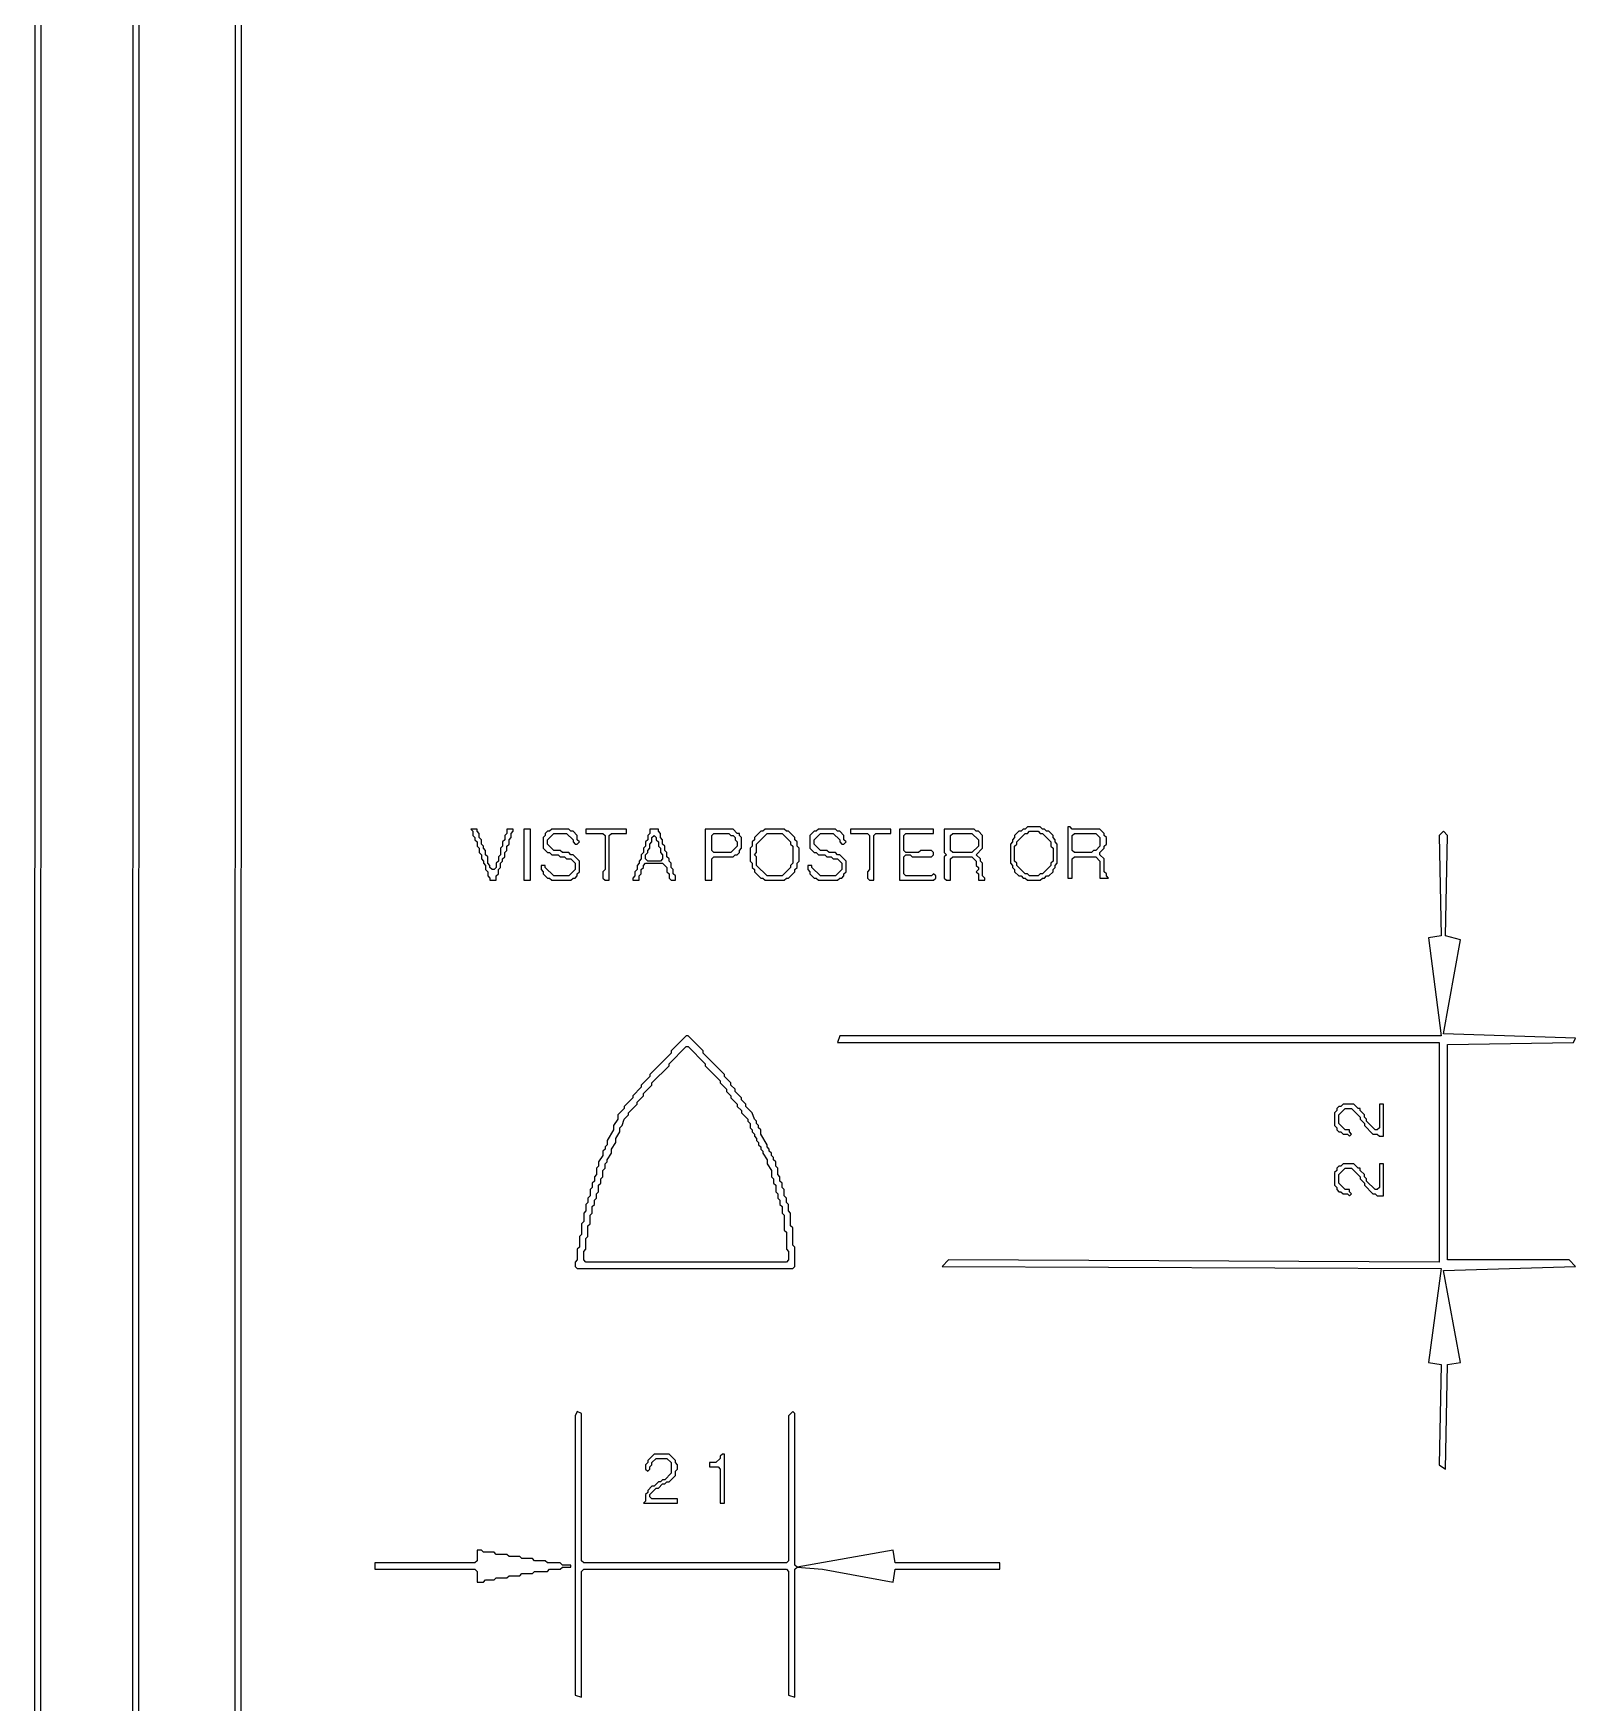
# Model space of a CAD drawing. Extents: x 17 to 323, y -435 to -5.
# Drawn here: x 16.9 to 89.2, y -241.2 to -162.9 of the extents above; entities that cross this region are included whole.
import ezdxf

# ---------------------------------------------------------------- set-up
doc = ezdxf.new("R2010")
doc.units = 0

msp = doc.modelspace()

# ---------------------------------------------------------------- linework, layer by layer
at = {"layer": 'CONTOURS'}
for p, q in [((17, -4.7), (16.9, -434.9)), ((17.2, -434.5), (17.3, -5)), ((21.6, -9.4), (21.5, -430.1)), ((21.8, -429.8), (21.9, -9.7)), ((26.4, -14.2), (26.3, -425.4)), ((26.6, -425), (26.7, -14.5)), ((37.4, -200.2), (37.5, -200.3)), ((37.7, -200.2), (37.4, -200.2)), ((37.5, -200.3), (37.5, -200.5)), ((37.7, -200.3), (37.7, -200.2)), ((37.8, -200.4), (37.7, -200.3)), ((39.4, -200.2), (39.1, -200.2)), ((39.1, -200.2), (39.1, -200.4)), ((39.3, -200.4), (39.4, -200.3)), ((39.4, -200.3), (39.4, -200.2)), ((39.9, -200.2), (39.9, -202.6)), ((40.2, -200.2), (39.9, -200.2)), ((40.2, -202.6), (40.2, -200.2)), ((41, -200.3), (40.9, -200.4)), ((41.1, -200.3), (41, -200.3)), ((41.2, -200.2), (41.1, -200.3)), ((42, -200.2), (41.2, -200.2)), ((42.1, -200.3), (42, -200.2)), ((42.2, -200.3), (42.1, -200.3)), ((42.4, -200.5), (42.2, -200.3)), ((42.8, -200.2), (42.8, -200.4)), ((44.7, -200.2), (42.8, -200.2)), ((44.7, -200.4), (44.7, -200.2)), ((45.8, -200.2), (45.8, -200.4)), ((46.2, -200.2), (45.8, -200.2)), ((46.2, -200.3), (46.2, -200.2)), ((46.3, -200.4), (46.2, -200.3)), ((49.7, -200.2), (48.4, -200.2)), ((48.4, -200.2), (48.4, -202.6)), ((49.9, -200.4), (49.7, -200.2)), ((51, -200.3), (50.7, -200.6)), ((51.1, -200.3), (51, -200.3)), ((51.2, -200.2), (51.1, -200.3)), ((52.1, -200.2), (51.2, -200.2)), ((52.2, -200.3), (52.1, -200.2)), ((52.3, -200.3), (52.2, -200.3)), ((52.6, -200.6), (52.3, -200.3)), ((53.5, -200.3), (53.3, -200.5)), ((53.6, -200.3), (53.5, -200.3)), ((53.7, -200.2), (53.6, -200.3)), ((54.5, -200.2), (53.7, -200.2)), ((54.6, -200.3), (54.5, -200.2)), ((54.7, -200.3), (54.6, -200.3)), ((54.9, -200.5), (54.7, -200.3)), ((55.2, -200.2), (55.2, -200.4)), ((57.1, -200.2), (55.2, -200.2)), ((57.1, -200.4), (57.1, -200.2)), ((57.5, -200.2), (57.5, -202.6)), ((59.1, -200.2), (57.5, -200.2)), ((59.1, -200.4), (59.1, -200.2)), ((59.6, -200.2), (59.6, -201.3)), ((61, -200.2), (59.6, -200.2)), ((61.1, -200.3), (61, -200.2)), ((61.2, -200.3), (61.1, -200.3)), ((61.4, -200.5), (61.2, -200.3)), ((63.1, -200.3), (62.9, -200.5)), ((63.2, -200.3), (63.1, -200.3)), ((63.3, -200.2), (63.2, -200.3)), ((63.4, -200.2), (63.3, -200.2)), ((63.5, -200.1), (63.4, -200.2)), ((64.1, -200.1), (63.5, -200.1)), ((63.5, -200.4), (63.6, -200.3)), ((63.6, -200.3), (64, -200.3)), ((64, -200.3), (64.1, -200.4)), ((64.2, -200.2), (64.1, -200.1)), ((64.3, -200.2), (64.2, -200.2)), ((64.4, -200.3), (64.3, -200.2)), ((64.5, -200.3), (64.4, -200.3)), ((64.7, -200.5), (64.5, -200.3)), ((65.4, -200.1), (65.4, -202.5)), ((65.5, -200.1), (65.4, -200.1)), ((65.6, -200.2), (65.5, -200.1)), ((66.9, -200.2), (65.6, -200.2)), ((67.1, -200.4), (66.9, -200.2)), ((83, -200.3), (82.8, -200.5)), ((83.2, -200.5), (83, -200.3)), ((37.5, -200.5), (37.6, -200.6)), ((37.6, -200.6), (37.6, -200.7)), ((37.6, -200.7), (37.7, -200.8)), ((37.7, -200.8), (37.7, -201)), ((37.7, -201), (37.8, -201.1)), ((37.8, -200.6), (37.8, -200.4)), ((37.9, -200.7), (37.8, -200.6)), ((37.8, -201.1), (37.8, -201.3)), ((37.9, -200.9), (37.9, -200.7)), ((38, -201), (37.9, -200.9)), ((38, -201.1), (38, -201)), ((38.1, -201.2), (38, -201.1)), ((38.9, -201), (38.8, -201.1)), ((38.8, -201.1), (38.8, -201.4)), ((39, -200.7), (38.9, -200.8)), ((38.9, -200.8), (38.9, -201)), ((39.1, -200.4), (39, -200.5)), ((39, -200.5), (39, -200.7)), ((39.1, -201), (39.2, -200.9)), ((39.1, -201.2), (39.1, -201)), ((39.2, -200.7), (39.3, -200.6)), ((39.2, -200.9), (39.2, -200.7)), ((39.3, -200.6), (39.3, -200.4)), ((40.9, -200.5), (40.8, -200.6)), ((40.8, -200.6), (40.8, -201.1)), ((40.8, -201.1), (41, -201.3)), ((40.9, -200.4), (40.9, -200.5)), ((41, -200.7), (41.3, -200.4)), ((41, -200.9), (41, -200.7)), ((41.3, -201.2), (41, -200.9)), ((41.3, -200.4), (41.9, -200.4)), ((41.9, -200.4), (42.2, -200.7)), ((42.2, -200.7), (42.2, -200.8)), ((42.2, -200.8), (42.3, -200.9)), ((42.3, -200.9), (42.4, -200.9)), ((42.4, -200.7), (42.4, -200.5)), ((42.5, -200.8), (42.4, -200.7)), ((42.4, -200.9), (42.5, -200.8)), ((42.8, -200.4), (43.6, -200.4)), ((43.6, -200.4), (43.7, -200.5)), ((43.7, -200.5), (43.7, -202.1)), ((43.9, -200.5), (44, -200.4)), ((43.9, -202.6), (43.9, -200.5)), ((44, -200.4), (44.7, -200.4)), ((45.6, -201), (45.5, -201.1)), ((45.5, -201.1), (45.5, -201.3)), ((45.7, -200.7), (45.6, -200.8)), ((45.6, -200.8), (45.6, -201)), ((45.8, -200.4), (45.7, -200.5)), ((45.7, -200.5), (45.7, -200.7)), ((45.7, -201.2), (45.8, -201.1)), ((45.8, -200.9), (45.9, -200.8)), ((45.8, -201.1), (45.8, -200.9)), ((45.9, -200.6), (46, -200.5)), ((45.9, -200.8), (45.9, -200.6)), ((46, -200.5), (46.1, -200.6)), ((46.1, -200.6), (46.1, -200.7)), ((46.1, -200.7), (46.2, -200.8)), ((46.2, -200.8), (46.2, -201)), ((46.2, -201), (46.3, -201.1)), ((46.3, -200.6), (46.3, -200.4)), ((46.4, -200.7), (46.3, -200.6)), ((46.3, -201.1), (46.3, -201.3)), ((46.4, -200.9), (46.4, -200.7)), ((46.5, -201), (46.4, -200.9)), ((46.5, -201.2), (46.5, -201)), ((48.7, -200.5), (48.8, -200.4)), ((48.7, -201.2), (48.7, -200.5)), ((48.8, -200.4), (49.5, -200.4)), ((49.5, -200.4), (49.6, -200.5)), ((49.6, -200.5), (49.7, -200.5)), ((49.9, -201), (49.6, -201.3)), ((49.7, -200.5), (49.8, -200.6)), ((49.8, -200.6), (49.8, -200.7)), ((49.8, -200.7), (49.9, -200.8)), ((50, -200.4), (49.9, -200.4)), ((49.9, -200.8), (49.9, -201)), ((50, -200.5), (50, -200.4)), ((50.1, -200.6), (50, -200.5)), ((50, -201.2), (50.1, -201.1)), ((50.1, -201.1), (50.1, -200.6)), ((50.6, -201), (50.5, -201.1)), ((50.5, -201.1), (50.5, -201.7)), ((50.7, -200.7), (50.6, -200.8)), ((50.6, -200.8), (50.6, -201)), ((50.7, -200.6), (50.7, -200.7)), ((50.8, -200.9), (51.3, -200.4)), ((50.8, -201.3), (50.8, -200.9)), ((51.3, -200.4), (52, -200.4)), ((52, -200.4), (52.4, -200.8)), ((52.4, -200.8), (52.4, -200.9)), ((52.4, -200.9), (52.5, -201)), ((52.5, -201), (52.5, -201.8)), ((52.6, -200.7), (52.6, -200.6)), ((52.7, -200.8), (52.6, -200.7)), ((52.7, -201), (52.7, -200.8)), ((52.8, -201.1), (52.7, -201)), ((52.8, -201.7), (52.8, -201.1)), ((53.3, -200.5), (53.3, -201.1)), ((53.3, -201.1), (53.5, -201.3)), ((53.5, -200.7), (53.8, -200.4)), ((53.5, -200.9), (53.5, -200.7)), ((53.8, -201.2), (53.5, -200.9)), ((53.8, -200.4), (54.4, -200.4)), ((54.4, -200.4), (54.7, -200.7)), ((54.7, -200.7), (54.7, -200.8)), ((54.7, -200.8), (54.8, -200.9)), ((54.8, -200.9), (54.9, -200.9)), ((54.9, -200.7), (54.9, -200.5)), ((55, -200.8), (54.9, -200.7)), ((54.9, -200.9), (55, -200.8)), ((55.2, -200.4), (56, -200.4)), ((56, -200.4), (56.1, -200.5)), ((56.1, -200.5), (56.1, -202.1)), ((56.3, -200.5), (56.4, -200.4)), ((56.3, -202.6), (56.3, -200.5)), ((56.4, -200.4), (57.1, -200.4)), ((57.7, -200.5), (57.8, -200.4)), ((57.7, -201.2), (57.7, -200.5)), ((57.8, -200.4), (59.1, -200.4)), ((59.9, -200.5), (60, -200.4)), ((59.9, -201.2), (59.9, -200.5)), ((60, -200.4), (60.9, -200.4)), ((60.9, -200.4), (61.2, -200.7)), ((61.2, -201), (60.9, -201.3)), ((61.1, -201.4), (61.4, -201.1)), ((61.2, -200.7), (61.2, -201)), ((61.4, -201.1), (61.4, -200.5)), ((62.8, -200.8), (62.7, -200.9)), ((62.7, -200.9), (62.7, -201.8)), ((62.9, -200.6), (62.8, -200.7)), ((62.8, -200.7), (62.8, -200.8)), ((62.9, -200.5), (62.9, -200.6)), ((62.9, -201), (63, -200.9)), ((62.9, -201.7), (62.9, -201)), ((63, -200.8), (63.4, -200.4)), ((63, -200.9), (63, -200.8)), ((63.4, -200.4), (63.5, -200.4)), ((64.1, -200.4), (64.2, -200.4)), ((64.2, -200.4), (64.6, -200.8)), ((64.6, -200.8), (64.6, -201)), ((64.6, -201), (64.7, -201.1)), ((64.7, -200.6), (64.7, -200.5)), ((64.8, -200.7), (64.7, -200.6)), ((64.7, -201.1), (64.7, -201.7)), ((64.8, -200.8), (64.8, -200.7)), ((64.9, -200.9), (64.8, -200.8)), ((64.9, -201.8), (64.9, -200.9)), ((65.6, -200.5), (65.7, -200.4)), ((65.6, -201.2), (65.6, -200.5)), ((65.7, -200.4), (66.7, -200.4)), ((66.7, -200.4), (66.9, -200.6)), ((66.9, -201), (66.7, -201.2)), ((66.9, -200.6), (66.9, -201)), ((66.9, -201.3), (67.1, -201.1)), ((67.1, -200.5), (67.1, -200.4)), ((67.2, -200.6), (67.1, -200.5)), ((67.1, -201), (67.2, -200.9)), ((67.1, -201.1), (67.1, -201)), ((67.2, -200.9), (67.2, -200.6)), ((82.8, -200.5), (82.9, -205.2)), ((83.1, -205.2), (83.2, -200.5)), ((37.8, -201.3), (37.9, -201.4)), ((37.9, -201.4), (37.9, -201.6)), ((37.9, -201.6), (38, -201.7)), ((38, -201.7), (38, -201.8)), ((38, -201.8), (38.1, -201.9)), ((38.1, -201.4), (38.1, -201.2)), ((38.2, -201.5), (38.1, -201.4)), ((38.2, -201.8), (38.2, -201.5)), ((38.3, -201.9), (38.2, -201.8)), ((38.7, -201.7), (38.6, -201.8)), ((38.6, -201.8), (38.6, -202)), ((38.8, -201.4), (38.7, -201.5)), ((38.7, -201.5), (38.7, -201.7)), ((38.8, -201.8), (38.9, -201.7)), ((38.8, -202), (38.8, -201.8)), ((38.9, -201.6), (39, -201.5)), ((38.9, -201.7), (38.9, -201.6)), ((39, -201.3), (39.1, -201.2)), ((39, -201.5), (39, -201.3)), ((41, -201.3), (41.1, -201.3)), ((41.1, -201.3), (41.2, -201.4)), ((41.2, -201.4), (41.5, -201.4)), ((41.6, -201.2), (41.3, -201.2)), ((41.5, -201.4), (41.6, -201.5)), ((41.7, -201.3), (41.6, -201.2)), ((41.6, -201.5), (41.8, -201.5)), ((42, -201.3), (41.7, -201.3)), ((41.8, -201.5), (41.9, -201.6)), ((41.9, -201.6), (42.1, -201.6)), ((42.1, -201.4), (42, -201.3)), ((42.2, -201.4), (42.1, -201.4)), ((42.1, -201.6), (42.3, -201.8)), ((42.5, -201.7), (42.2, -201.4)), ((42.3, -201.8), (42.3, -202.1)), ((42.5, -202.2), (42.5, -201.7)), ((45.3, -201.8), (45.2, -201.9)), ((45.4, -201.6), (45.3, -201.7)), ((45.3, -201.7), (45.3, -201.8)), ((45.5, -201.3), (45.4, -201.4)), ((45.4, -201.4), (45.4, -201.6)), ((45.5, -201.9), (45.6, -201.8)), ((45.6, -201.4), (45.7, -201.3)), ((45.6, -201.6), (45.6, -201.4)), ((45.7, -201.7), (45.6, -201.6)), ((45.6, -201.8), (46.4, -201.8)), ((45.7, -201.3), (45.7, -201.2)), ((46.3, -201.7), (45.7, -201.7)), ((46.3, -201.3), (46.4, -201.4)), ((46.4, -201.6), (46.3, -201.7)), ((46.4, -201.4), (46.4, -201.6)), ((46.4, -201.8), (46.6, -202)), ((46.6, -201.3), (46.5, -201.2)), ((46.6, -201.5), (46.6, -201.3)), ((46.7, -201.6), (46.6, -201.5)), ((46.7, -201.7), (46.7, -201.6)), ((46.8, -201.8), (46.7, -201.7)), ((46.8, -202), (46.8, -201.8)), ((48.8, -201.3), (48.7, -201.2)), ((48.7, -201.6), (48.8, -201.5)), ((48.7, -202.6), (48.7, -201.6)), ((49.6, -201.3), (48.8, -201.3)), ((48.8, -201.5), (49.7, -201.5)), ((49.7, -201.5), (49.8, -201.4)), ((49.8, -201.4), (49.9, -201.4)), ((49.9, -201.4), (50, -201.3)), ((50, -201.3), (50, -201.2)), ((50.5, -201.7), (50.6, -201.8)), ((50.6, -201.8), (50.6, -202)), ((50.7, -201.4), (50.8, -201.3)), ((50.8, -201.5), (50.7, -201.4)), ((50.8, -201.9), (50.8, -201.5)), ((52.5, -201.8), (52.4, -201.9)), ((52.7, -201.8), (52.8, -201.7)), ((52.7, -202), (52.7, -201.8)), ((53.5, -201.3), (53.6, -201.3)), ((53.6, -201.3), (53.7, -201.4)), ((53.7, -201.4), (54, -201.4)), ((54.1, -201.2), (53.8, -201.2)), ((54, -201.4), (54.1, -201.5)), ((54.2, -201.3), (54.1, -201.2)), ((54.1, -201.5), (54.3, -201.5)), ((54.5, -201.3), (54.2, -201.3)), ((54.3, -201.5), (54.4, -201.6)), ((54.4, -201.6), (54.6, -201.6)), ((54.6, -201.4), (54.5, -201.3)), ((54.7, -201.4), (54.6, -201.4)), ((54.6, -201.6), (54.8, -201.8)), ((55, -201.7), (54.7, -201.4)), ((54.8, -201.8), (54.8, -202.1)), ((55, -202.2), (55, -201.7)), ((57.8, -201.3), (57.7, -201.2)), ((57.7, -201.5), (57.8, -201.4)), ((57.7, -202.3), (57.7, -201.5)), ((58.4, -201.3), (57.8, -201.3)), ((57.8, -201.4), (58, -201.4)), ((58, -201.4), (58.1, -201.5)), ((58.1, -201.5), (59, -201.5)), ((58.5, -201.2), (58.4, -201.3)), ((59, -201.2), (58.5, -201.2)), ((59.1, -201.3), (59, -201.2)), ((59, -201.5), (59.1, -201.4)), ((59.1, -201.4), (59.1, -201.3)), ((59.6, -201.3), (59.7, -201.4)), ((59.7, -201.4), (59.6, -201.5)), ((59.6, -201.5), (59.6, -202.5)), ((60, -201.3), (59.9, -201.2)), ((59.9, -201.6), (60, -201.5)), ((59.9, -202.6), (59.9, -201.6)), ((60.9, -201.3), (60, -201.3)), ((60, -201.5), (60.9, -201.5)), ((60.9, -201.5), (61.1, -201.7)), ((61.3, -201.6), (61.1, -201.4)), ((61.1, -201.7), (61.1, -201.9)), ((61.3, -201.7), (61.3, -201.6)), ((61.4, -201.8), (61.3, -201.7)), ((61.4, -202.4), (61.4, -201.8)), ((62.7, -201.8), (62.8, -201.9)), ((63, -201.8), (62.9, -201.7)), ((63, -201.9), (63, -201.8)), ((64.7, -201.7), (64.6, -201.8)), ((64.6, -201.8), (64.6, -201.9)), ((64.8, -201.9), (64.9, -201.8)), ((65.7, -201.3), (65.6, -201.2)), ((65.6, -201.6), (65.7, -201.5)), ((65.6, -202.5), (65.6, -201.6)), ((66.5, -201.3), (65.7, -201.3)), ((65.7, -201.5), (66.7, -201.5)), ((66.6, -201.2), (66.5, -201.3)), ((66.7, -201.2), (66.6, -201.2)), ((66.7, -201.5), (66.9, -201.7)), ((66.9, -201.4), (66.9, -201.3)), ((67.1, -201.6), (66.9, -201.4)), ((66.9, -201.7), (66.9, -202.5)), ((67.1, -202.2), (67.1, -201.6)), ((38.1, -201.9), (38.1, -202.1)), ((38.1, -202.1), (38.2, -202.2)), ((38.2, -202.2), (38.2, -202.4)), ((38.2, -202.4), (38.3, -202.5)), ((38.3, -202), (38.3, -201.9)), ((38.4, -202.1), (38.3, -202)), ((38.3, -202.5), (38.3, -202.6)), ((38.3, -202.6), (38.6, -202.6)), ((38.5, -202.1), (38.4, -202.1)), ((38.6, -202), (38.5, -202.1)), ((38.6, -202.4), (38.7, -202.3)), ((38.6, -202.6), (38.6, -202.4)), ((38.7, -202.1), (38.8, -202)), ((38.7, -202.3), (38.7, -202.1)), ((39.9, -202.6), (40.2, -202.6)), ((40.9, -201.9), (40.7, -201.9)), ((40.7, -201.9), (40.7, -202.1)), ((40.7, -202.1), (40.8, -202.2)), ((40.8, -202.2), (40.8, -202.3)), ((40.8, -202.3), (41, -202.5)), ((40.9, -202), (40.9, -201.9)), ((41.3, -202.4), (40.9, -202)), ((41, -202.5), (41.1, -202.5)), ((41.1, -202.5), (41.2, -202.6)), ((41.2, -202.6), (42.1, -202.6)), ((42, -202.4), (41.3, -202.4)), ((42.3, -202.1), (42, -202.4)), ((42.1, -202.6), (42.2, -202.5)), ((42.2, -202.5), (42.3, -202.5)), ((42.3, -202.5), (42.4, -202.4)), ((42.4, -202.3), (42.5, -202.2)), ((42.4, -202.4), (42.4, -202.3)), ((43.7, -202.1), (43.6, -202.2)), ((43.6, -202.2), (43.6, -202.5)), ((43.6, -202.5), (43.7, -202.6)), ((43.7, -202.6), (43.9, -202.6)), ((45.1, -202.4), (45, -202.5)), ((45, -202.5), (45, -202.6)), ((45, -202.6), (45.3, -202.6)), ((45.2, -202.1), (45.1, -202.2)), ((45.1, -202.2), (45.1, -202.4)), ((45.2, -201.9), (45.2, -202.1)), ((45.3, -202.4), (45.4, -202.3)), ((45.3, -202.6), (45.3, -202.4)), ((45.4, -202.1), (45.5, -202)), ((45.4, -202.3), (45.4, -202.1)), ((45.5, -202), (45.5, -201.9)), ((46.6, -202), (46.6, -202.2)), ((46.6, -202.2), (46.7, -202.3)), ((46.7, -202.3), (46.7, -202.5)), ((46.7, -202.5), (46.8, -202.6)), ((46.9, -202.1), (46.8, -202)), ((46.8, -202.6), (47, -202.6)), ((46.9, -202.3), (46.9, -202.1)), ((47, -202.4), (46.9, -202.3)), ((47, -202.6), (47, -202.4)), ((48.4, -202.6), (48.7, -202.6)), ((50.6, -202), (50.7, -202.1)), ((50.7, -202.1), (50.7, -202.2)), ((50.7, -202.2), (51, -202.5)), ((51.3, -202.4), (50.8, -201.9)), ((51, -202.5), (51.1, -202.5)), ((51.1, -202.5), (51.2, -202.6)), ((51.2, -202.6), (52.1, -202.6)), ((52, -202.4), (51.3, -202.4)), ((52.4, -202), (52, -202.4)), ((52.1, -202.6), (52.2, -202.5)), ((52.2, -202.5), (52.3, -202.5)), ((52.3, -202.5), (52.6, -202.2)), ((52.4, -201.9), (52.4, -202)), ((52.6, -202.1), (52.7, -202)), ((52.6, -202.2), (52.6, -202.1)), ((53.4, -201.9), (53.2, -201.9)), ((53.2, -201.9), (53.2, -202.1)), ((53.2, -202.1), (53.3, -202.2)), ((53.3, -202.2), (53.3, -202.3)), ((53.3, -202.3), (53.5, -202.5)), ((53.4, -202), (53.4, -201.9)), ((53.8, -202.4), (53.4, -202)), ((53.5, -202.5), (53.6, -202.5)), ((53.6, -202.5), (53.7, -202.6)), ((53.7, -202.6), (54.6, -202.6)), ((54.5, -202.4), (53.8, -202.4)), ((54.8, -202.1), (54.5, -202.4)), ((54.6, -202.6), (54.7, -202.5)), ((54.7, -202.5), (54.8, -202.5)), ((54.8, -202.5), (54.9, -202.4)), ((54.9, -202.3), (55, -202.2)), ((54.9, -202.4), (54.9, -202.3)), ((56.1, -202.1), (56, -202.2)), ((56, -202.2), (56, -202.5)), ((56, -202.5), (56.1, -202.6)), ((56.1, -202.6), (56.3, -202.6)), ((57.5, -202.6), (59.1, -202.6)), ((57.8, -202.4), (57.7, -202.3)), ((59, -202.4), (57.8, -202.4)), ((59.1, -202.3), (59, -202.4)), ((59.2, -202.4), (59.1, -202.3)), ((59.1, -202.6), (59.2, -202.5)), ((59.2, -202.5), (59.2, -202.4)), ((59.6, -202.5), (59.7, -202.6)), ((59.7, -202.6), (59.9, -202.6)), ((61.1, -201.9), (61.2, -202)), ((61.2, -202.1), (61.1, -202.2)), ((61.1, -202.2), (61.2, -202.3)), ((61.2, -202), (61.2, -202.1)), ((61.2, -202.3), (61.2, -202.6)), ((61.2, -202.6), (61.5, -202.6)), ((61.5, -202.5), (61.4, -202.4)), ((61.5, -202.6), (61.5, -202.5)), ((62.8, -201.9), (62.8, -202)), ((62.8, -202), (62.9, -202.1)), ((62.9, -202.1), (62.9, -202.2)), ((62.9, -202.2), (63.1, -202.4)), ((63.4, -202.3), (63, -201.9)), ((63.1, -202.4), (63.2, -202.4)), ((63.2, -202.4), (63.3, -202.5)), ((63.3, -202.5), (63.4, -202.5)), ((63.5, -202.3), (63.4, -202.3)), ((63.4, -202.5), (63.5, -202.6)), ((63.6, -202.4), (63.5, -202.3)), ((63.5, -202.6), (64.1, -202.6)), ((64, -202.4), (63.6, -202.4)), ((64.1, -202.3), (64, -202.4)), ((64.2, -202.3), (64.1, -202.3)), ((64.1, -202.6), (64.2, -202.5)), ((64.6, -201.9), (64.2, -202.3)), ((64.2, -202.5), (64.3, -202.5)), ((64.3, -202.5), (64.4, -202.4)), ((64.4, -202.4), (64.5, -202.4)), ((64.5, -202.4), (64.7, -202.2)), ((64.7, -202.1), (64.8, -202)), ((64.7, -202.2), (64.7, -202.1)), ((64.8, -202), (64.8, -201.9)), ((65.4, -202.5), (65.6, -202.5)), ((66.9, -202.5), (67.3, -202.5)), ((67.2, -202.3), (67.1, -202.2)), ((67.2, -202.4), (67.2, -202.3)), ((67.3, -202.5), (67.2, -202.4)), ((82.9, -205.2), (82.3, -205.3)), ((82.3, -205.3), (82.9, -209.9)), ((83, -209.8), (83.8, -205.4)), ((83.8, -205.4), (83.1, -205.2)), ((46.7, -211.2), (47.5, -210.4)), ((47.5, -209.9), (46.8, -210.6)), ((47.6, -209.9), (47.5, -209.9)), ((47.5, -210.4), (47.6, -210.4)), ((48.3, -210.6), (47.6, -209.9)), ((47.6, -210.4), (48.4, -211.2)), ((54.7, -209.9), (54.6, -210.2)), ((54.6, -210.2), (82.8, -210.2)), ((82.9, -209.9), (54.7, -209.9)), ((82.8, -210.2), (82.8, -220.5)), ((89.2, -210), (83, -209.8)), ((83.2, -210.3), (89.1, -210.2)), ((83.2, -220.4), (83.2, -210.3)), ((89.1, -210.2), (89.2, -210)), ((46.8, -210.7), (45.8, -211.7)), ((46.7, -211.3), (46.7, -211.2)), ((46.8, -210.6), (46.8, -210.7)), ((48.3, -210.7), (48.3, -210.6)), ((49.3, -211.7), (48.3, -210.7)), ((48.4, -211.2), (48.4, -211.3)), ((45.8, -211.8), (45.4, -212.2)), ((45.8, -211.7), (45.8, -211.8)), ((45.9, -212.1), (46.7, -211.3)), ((48.4, -211.3), (49.1, -212)), ((49.1, -212), (49.1, -212.1)), ((49.3, -211.8), (49.3, -211.7)), ((49.6, -212.1), (49.3, -211.8)), ((45, -212.8), (44.6, -213.2)), ((45.4, -212.3), (45, -212.7)), ((45, -212.7), (45, -212.8)), ((45.2, -213), (45.5, -212.7)), ((45.4, -212.2), (45.4, -212.3)), ((45.5, -212.6), (45.9, -212.2)), ((45.5, -212.7), (45.5, -212.6)), ((45.9, -212.2), (45.9, -212.1)), ((49.1, -212.1), (49.4, -212.4)), ((49.4, -212.4), (49.4, -212.5)), ((49.4, -212.5), (49.6, -212.7)), ((49.6, -212.2), (49.6, -212.1)), ((49.8, -212.4), (49.6, -212.2)), ((49.6, -212.7), (49.6, -212.8)), ((49.6, -212.8), (49.9, -213.1)), ((49.8, -212.5), (49.8, -212.4)), ((50.1, -212.8), (49.8, -212.5)), ((50.1, -212.9), (50.1, -212.8)), ((44.6, -213.3), (44.3, -213.6)), ((44.3, -213.6), (44.3, -213.8)), ((44.6, -213.2), (44.6, -213.3)), ((44.6, -213.8), (44.8, -213.6)), ((44.8, -213.5), (45.2, -213.1)), ((44.8, -213.6), (44.8, -213.5)), ((45.2, -213.1), (45.2, -213)), ((49.9, -213.1), (49.9, -213.2)), ((49.9, -213.2), (50.1, -213.4)), ((50.3, -213.1), (50.1, -212.9)), ((50.1, -213.4), (50.1, -213.5)), ((50.1, -213.5), (50.4, -213.8)), ((50.3, -213.2), (50.3, -213.1)), ((50.6, -213.5), (50.3, -213.2)), ((50.7, -213.8), (50.6, -213.5)), ((78, -213.4), (77.9, -213.5)), ((77.9, -213.5), (77.9, -214.1)), ((78.1, -213.2), (78, -213.3)), ((78, -213.3), (78, -213.4)), ((78.2, -213.2), (78.1, -213.2)), ((78.1, -213.6), (78.4, -213.3)), ((78.1, -214), (78.1, -213.6)), ((78.3, -213.1), (78.2, -213.2)), ((78.8, -213.1), (78.3, -213.1)), ((78.4, -213.3), (78.7, -213.3)), ((78.7, -213.3), (79.1, -213.7)), ((79, -213.3), (78.8, -213.1)), ((79.1, -213.3), (79, -213.3)), ((79.1, -213.4), (79.1, -213.3)), ((79.3, -213.6), (79.1, -213.4)), ((79.3, -213.7), (79.3, -213.6)), ((80.2, -213.1), (80, -213.1)), ((80, -213.1), (80, -214.2)), ((80.2, -214.6), (80.2, -213.1)), ((44.1, -214.3), (43.8, -214.8)), ((44.3, -213.8), (44.1, -214.1)), ((44.1, -214.1), (44.1, -214.3)), ((44.2, -214.7), (44.4, -214.4)), ((44.4, -214.2), (44.5, -214.1)), ((44.4, -214.4), (44.4, -214.2)), ((44.5, -214.1), (44.6, -213.8)), ((50.4, -213.8), (50.4, -213.9)), ((50.4, -213.9), (50.5, -214)), ((50.5, -214), (50.5, -214.2)), ((50.5, -214.2), (50.6, -214.3)), ((50.6, -214.3), (50.6, -214.4)), ((50.6, -214.4), (50.7, -214.5)), ((50.8, -213.9), (50.7, -213.8)), ((50.8, -214), (50.8, -213.9)), ((50.9, -214.1), (50.8, -214)), ((50.9, -214.2), (50.9, -214.1)), ((51, -214.3), (50.9, -214.2)), ((51, -214.5), (51, -214.3)), ((77.9, -214.1), (78, -214.2)), ((78, -214.2), (78, -214.3)), ((78, -214.3), (78.1, -214.4)), ((78.4, -214.3), (78.1, -214)), ((78.1, -214.4), (78.2, -214.4)), ((78.2, -214.4), (78.3, -214.5)), ((78.6, -214.3), (78.4, -214.3)), ((78.6, -214.4), (78.6, -214.3)), ((78.7, -214.5), (78.6, -214.4)), ((79.1, -213.7), (79.1, -213.8)), ((79.1, -213.8), (79.3, -214)), ((79.4, -213.8), (79.3, -213.7)), ((79.3, -214), (79.3, -214.1)), ((79.3, -214.1), (79.7, -214.5)), ((79.4, -213.9), (79.4, -213.8)), ((79.8, -214.3), (79.4, -213.9)), ((79.9, -214.3), (79.8, -214.3)), ((80, -214.2), (79.9, -214.3)), ((43.8, -215), (43.7, -215.1)), ((43.7, -215.1), (43.7, -215.2)), ((43.8, -214.8), (43.8, -215)), ((44, -215.2), (44.2, -214.9)), ((44.2, -214.9), (44.2, -214.7)), ((50.7, -214.5), (50.7, -214.6)), ((50.7, -214.6), (50.8, -214.7)), ((50.8, -214.7), (50.8, -214.8)), ((50.8, -214.8), (50.9, -214.9)), ((50.9, -214.9), (50.9, -215)), ((50.9, -215), (51, -215.1)), ((51.3, -215), (51, -214.5)), ((51, -215.1), (51, -215.2)), ((51.3, -215.1), (51.3, -215)), ((51.4, -215.2), (51.3, -215.1)), ((78.3, -214.5), (78.5, -214.5)), ((78.5, -214.5), (78.6, -214.6)), ((78.6, -214.6), (78.7, -214.5)), ((79.7, -214.5), (79.9, -214.5)), ((79.9, -214.5), (80, -214.6)), ((80, -214.6), (80.2, -214.6)), ((43.6, -215.5), (43.4, -215.8)), ((43.4, -215.8), (43.4, -216)), ((43.7, -215.2), (43.6, -215.3)), ((43.6, -215.3), (43.6, -215.5)), ((43.7, -215.9), (43.8, -215.8)), ((43.7, -216.1), (43.7, -215.9)), ((43.8, -215.7), (44, -215.4)), ((43.8, -215.8), (43.8, -215.7)), ((44, -215.4), (44, -215.2)), ((51, -215.2), (51.1, -215.3)), ((51.1, -215.3), (51.1, -215.4)), ((51.1, -215.4), (51.3, -215.7)), ((51.3, -215.7), (51.3, -215.9)), ((51.3, -215.9), (51.5, -216.2)), ((51.4, -215.3), (51.4, -215.2)), ((51.5, -215.4), (51.4, -215.3)), ((51.5, -215.5), (51.5, -215.4)), ((51.6, -215.6), (51.5, -215.5)), ((51.6, -215.7), (51.6, -215.6)), ((51.7, -215.8), (51.6, -215.7)), ((51.7, -216), (51.7, -215.8)), ((78.3, -215.9), (78.2, -216)), ((78.8, -215.9), (78.3, -215.9)), ((79, -216.1), (78.8, -215.9)), ((80.2, -215.9), (80, -215.9)), ((80, -215.9), (80, -217)), ((80.2, -217.4), (80.2, -215.9)), ((43.2, -216.7), (43.1, -216.8)), ((43.3, -216.4), (43.2, -216.5)), ((43.2, -216.5), (43.2, -216.7)), ((43.4, -216), (43.3, -216.1)), ((43.3, -216.1), (43.3, -216.4)), ((43.5, -216.6), (43.6, -216.5)), ((43.5, -216.8), (43.5, -216.6)), ((43.6, -216.2), (43.7, -216.1)), ((43.6, -216.5), (43.6, -216.2)), ((51.5, -216.2), (51.5, -216.5)), ((51.5, -216.5), (51.6, -216.6)), ((51.6, -216.6), (51.6, -216.8)), ((51.8, -216.1), (51.7, -216)), ((51.8, -216.4), (51.8, -216.1)), ((51.9, -216.5), (51.8, -216.4)), ((51.9, -216.7), (51.9, -216.5)), ((52, -216.8), (51.9, -216.7)), ((78, -216.2), (77.9, -216.3)), ((77.9, -216.3), (77.9, -216.9)), ((78.1, -216), (78, -216.1)), ((78, -216.1), (78, -216.2)), ((78.2, -216), (78.1, -216)), ((78.1, -216.4), (78.4, -216.1)), ((78.1, -216.8), (78.1, -216.4)), ((78.4, -216.1), (78.7, -216.1)), ((78.7, -216.1), (79.1, -216.5)), ((79.1, -216.1), (79, -216.1)), ((79.1, -216.2), (79.1, -216.1)), ((79.3, -216.4), (79.1, -216.2)), ((79.1, -216.5), (79.1, -216.6)), ((79.1, -216.6), (79.3, -216.8)), ((79.3, -216.5), (79.3, -216.4)), ((79.4, -216.6), (79.3, -216.5)), ((79.4, -216.7), (79.4, -216.6)), ((79.8, -217.1), (79.4, -216.7)), ((43, -217.4), (42.9, -217.5)), ((42.9, -217.5), (42.9, -217.7)), ((43.1, -217), (43, -217.1)), ((43, -217.1), (43, -217.4)), ((43.1, -216.8), (43.1, -217)), ((43.2, -217.6), (43.3, -217.5)), ((43.3, -217.3), (43.4, -217.2)), ((43.3, -217.5), (43.3, -217.3)), ((43.4, -216.9), (43.5, -216.8)), ((43.4, -217.2), (43.4, -216.9)), ((51.6, -216.8), (51.7, -216.9)), ((51.7, -216.9), (51.7, -217.2)), ((51.7, -217.2), (51.8, -217.3)), ((51.8, -217.3), (51.8, -217.5)), ((51.8, -217.5), (51.9, -217.6)), ((52, -217), (52, -216.8)), ((52.1, -217.1), (52, -217)), ((52.1, -217.4), (52.1, -217.1)), ((52.2, -217.5), (52.1, -217.4)), ((52.2, -217.7), (52.2, -217.5)), ((77.9, -216.9), (78, -217)), ((78, -217), (78, -217.1)), ((78, -217.1), (78.1, -217.2)), ((78.4, -217.1), (78.1, -216.8)), ((78.1, -217.2), (78.2, -217.2)), ((78.2, -217.2), (78.3, -217.3)), ((78.3, -217.3), (78.5, -217.3)), ((78.6, -217.1), (78.4, -217.1)), ((78.5, -217.3), (78.6, -217.4)), ((78.6, -217.2), (78.6, -217.1)), ((78.7, -217.3), (78.6, -217.2)), ((78.6, -217.4), (78.7, -217.3)), ((79.3, -216.8), (79.3, -216.9)), ((79.3, -216.9), (79.7, -217.3)), ((79.7, -217.3), (79.8, -217.3)), ((79.9, -217.1), (79.8, -217.1)), ((79.8, -217.3), (79.9, -217.4)), ((80, -217), (79.9, -217.1)), ((79.9, -217.4), (80.2, -217.4)), ((42.8, -218.1), (42.7, -218.2)), ((42.7, -218.2), (42.7, -218.6)), ((42.9, -217.7), (42.8, -217.8)), ((42.8, -217.8), (42.8, -218.1)), ((43, -218.3), (43.1, -218.2)), ((43, -218.7), (43, -218.3)), ((43.1, -217.9), (43.2, -217.8)), ((43.1, -218.2), (43.1, -217.9)), ((43.2, -217.8), (43.2, -217.6)), ((51.9, -217.6), (51.9, -217.8)), ((51.9, -217.8), (52, -217.9)), ((52, -217.9), (52, -218.2)), ((52, -218.2), (52.1, -218.3)), ((52.1, -218.3), (52.1, -219)), ((52.3, -217.8), (52.2, -217.7)), ((52.3, -218.1), (52.3, -217.8)), ((52.4, -218.2), (52.3, -218.1)), ((52.4, -218.8), (52.4, -218.2)), ((42.7, -218.6), (42.6, -218.7)), ((42.6, -218.7), (42.6, -219.2)), ((42.9, -218.8), (43, -218.7)), ((42.9, -219.3), (42.9, -218.8)), ((52.1, -219), (52.2, -219.1)), ((52.5, -218.9), (52.4, -218.8)), ((52.5, -219.7), (52.5, -218.9)), ((42.5, -219.8), (42.4, -219.9)), ((42.6, -219.2), (42.5, -219.3)), ((42.5, -219.3), (42.5, -219.8)), ((42.8, -219.4), (42.9, -219.3)), ((42.8, -219.9), (42.8, -219.4)), ((52.2, -219.1), (52.2, -219.9)), ((52.6, -219.8), (52.5, -219.7)), ((52.6, -220.7), (52.6, -219.8)), ((42.4, -220.4), (42.3, -220.5)), ((42.3, -220.5), (42.3, -220.7)), ((42.4, -219.9), (42.4, -220.4)), ((42.7, -220), (42.8, -219.9)), ((42.7, -220.4), (42.7, -220)), ((42.8, -220.5), (42.7, -220.4)), ((52.2, -220.5), (42.8, -220.5)), ((52.2, -219.9), (52.3, -220)), ((52.3, -220.4), (52.2, -220.5)), ((52.3, -220), (52.3, -220.4)), ((59.8, -220.4), (59.5, -220.7)), ((82.8, -220.5), (59.8, -220.4)), ((88.9, -220.4), (83.2, -220.4)), ((89.2, -220.7), (88.9, -220.4)), ((42.3, -220.7), (42.4, -220.8)), ((42.4, -220.8), (52.5, -220.8)), ((52.5, -220.8), (52.6, -220.7)), ((59.5, -220.7), (82.9, -220.8)), ((82.9, -220.8), (82.3, -225.2)), ((83, -220.9), (89.2, -220.7)), ((83.8, -225.2), (83, -220.9)), ((82.3, -225.2), (82.9, -225.3)), ((82.9, -225.3), (82.8, -230)), ((83.1, -230.2), (83.2, -225.3)), ((83.2, -225.3), (83.8, -225.2)), ((42.4, -227.5), (42.3, -227.7)), ((42.3, -227.7), (42.3, -240.8)), ((42.6, -227.6), (42.4, -227.5)), ((42.6, -234.5), (42.6, -227.6)), ((52.5, -227.5), (52.3, -227.7)), ((52.3, -227.7), (52.3, -234.5)), ((52.6, -227.6), (52.5, -227.5)), ((52.6, -234.7), (52.6, -227.6)), ((45.7, -229.9), (45.6, -230)), ((45.6, -230), (45.6, -230.2)), ((46, -229.5), (45.7, -229.8)), ((45.7, -229.8), (45.7, -229.9)), ((45.8, -230.1), (45.9, -230)), ((45.9, -229.9), (46.1, -229.7)), ((45.9, -230), (45.9, -229.9)), ((46.7, -229.5), (46, -229.5)), ((46.1, -229.7), (46.6, -229.7)), ((46.6, -229.7), (46.8, -229.9)), ((47, -229.8), (46.7, -229.5)), ((46.8, -229.9), (46.8, -230.4)), ((47, -229.9), (47, -229.8)), ((47.1, -230), (47, -229.9)), ((47.1, -230.2), (47.1, -230)), ((48.9, -229.9), (48.6, -229.9)), ((48.6, -229.9), (48.6, -230.1)), ((49.1, -229.7), (48.9, -229.9)), ((49.2, -229.5), (49.1, -229.6)), ((49.1, -229.6), (49.1, -229.7)), ((49.3, -229.5), (49.2, -229.5)), ((49.3, -231.8), (49.3, -229.5)), ((82.8, -230), (83.1, -230.2)), ((45.6, -230.2), (45.7, -230.3)), ((45.7, -230.3), (45.8, -230.2)), ((45.8, -230.2), (45.8, -230.1)), ((46.2, -230.8), (46, -231)), ((46.3, -230.8), (46.2, -230.8)), ((46.4, -230.7), (46.3, -230.8)), ((46.5, -230.7), (46.4, -230.7)), ((46.8, -230.4), (46.5, -230.7)), ((46.5, -230.9), (46.6, -230.8)), ((46.6, -230.8), (46.7, -230.8)), ((46.7, -230.8), (47, -230.5)), ((47, -230.3), (47.1, -230.2)), ((47, -230.5), (47, -230.3)), ((48.6, -230.1), (49, -230.1)), ((49, -230.1), (49.1, -230.2)), ((49.1, -230.2), (49.1, -231.8)), ((45.7, -231.3), (45.6, -231.4)), ((45.6, -231.4), (45.6, -231.7)), ((45.9, -231), (45.7, -231.2)), ((45.7, -231.2), (45.7, -231.3)), ((45.8, -231.4), (46.1, -231.1)), ((45.8, -231.5), (45.8, -231.4)), ((45.9, -231.6), (45.8, -231.5)), ((46, -231), (45.9, -231)), ((47.1, -231.6), (45.9, -231.6)), ((46.1, -231.1), (46.2, -231.1)), ((46.2, -231.1), (46.4, -230.9)), ((46.4, -230.9), (46.5, -230.9)), ((47.1, -231.8), (47.1, -231.6)), ((45.6, -231.7), (45.5, -231.8)), ((45.5, -231.8), (47.1, -231.8)), ((49.1, -231.8), (49.3, -231.8)), ((37.6, -234.6), (32.9, -234.6)), ((32.9, -234.6), (32.9, -234.9)), ((37.7, -234.5), (37.6, -234.6)), ((37.9, -234), (37.7, -234)), ((37.7, -234), (37.7, -234.5)), ((38, -234.1), (37.9, -234)), ((38.5, -234.1), (38, -234.1)), ((38.6, -234.2), (38.5, -234.1)), ((39.1, -234.2), (38.6, -234.2)), ((39.2, -234.3), (39.1, -234.2)), ((39.7, -234.3), (39.2, -234.3)), ((39.8, -234.4), (39.7, -234.3)), ((40.3, -234.4), (39.8, -234.4)), ((40.4, -234.5), (40.3, -234.4)), ((40.9, -234.5), (40.4, -234.5)), ((41, -234.6), (40.9, -234.5)), ((41.6, -234.6), (41, -234.6)), ((41.7, -234.7), (41.6, -234.6)), ((42.1, -234.7), (41.7, -234.7)), ((42.1, -234.8), (42.1, -234.7)), ((42.7, -234.6), (42.6, -234.5)), ((52.2, -234.6), (42.7, -234.6)), ((52.3, -234.5), (52.2, -234.6)), ((52.7, -234.8), (52.6, -234.7)), ((57.2, -234), (52.7, -234.8)), ((57.3, -234.6), (57.2, -234)), ((62.2, -234.6), (57.3, -234.6)), ((62.2, -234.9), (62.2, -234.6)), ((32.9, -234.9), (37.6, -234.9)), ((37.6, -234.9), (37.7, -235)), ((37.7, -235), (37.7, -235.5)), ((37.7, -235.5), (38, -235.5)), ((38, -235.5), (38.1, -235.4)), ((38.1, -235.4), (38.5, -235.4)), ((38.5, -235.4), (38.6, -235.3)), ((38.6, -235.3), (39.1, -235.3)), ((39.1, -235.3), (39.2, -235.2)), ((39.2, -235.2), (39.7, -235.2)), ((39.7, -235.2), (39.8, -235.1)), ((39.8, -235.1), (40.3, -235.1)), ((40.3, -235.1), (40.4, -235)), ((40.4, -235), (41, -235)), ((41, -235), (41.1, -234.9)), ((41.1, -234.9), (41.6, -234.9)), ((41.6, -234.9), (41.7, -234.8)), ((41.7, -234.8), (42.1, -234.8)), ((42.6, -235), (42.7, -234.9)), ((42.6, -240.9), (42.6, -235)), ((42.7, -234.9), (52.2, -234.9)), ((52.2, -234.9), (52.3, -235)), ((52.3, -235), (52.3, -240.8)), ((52.6, -234.9), (52.7, -234.8)), ((52.6, -240.9), (52.6, -234.9)), ((52.7, -234.8), (53.9, -234.9)), ((53.9, -234.9), (57.2, -235.5)), ((57.2, -235.5), (57.3, -234.9)), ((57.3, -234.9), (62.2, -234.9)), ((42.3, -240.8), (42.6, -240.9)), ((52.3, -240.8), (52.6, -240.9))]:
    msp.add_line(p, q, dxfattribs=at)

doc.saveas('drawing.dxf')
